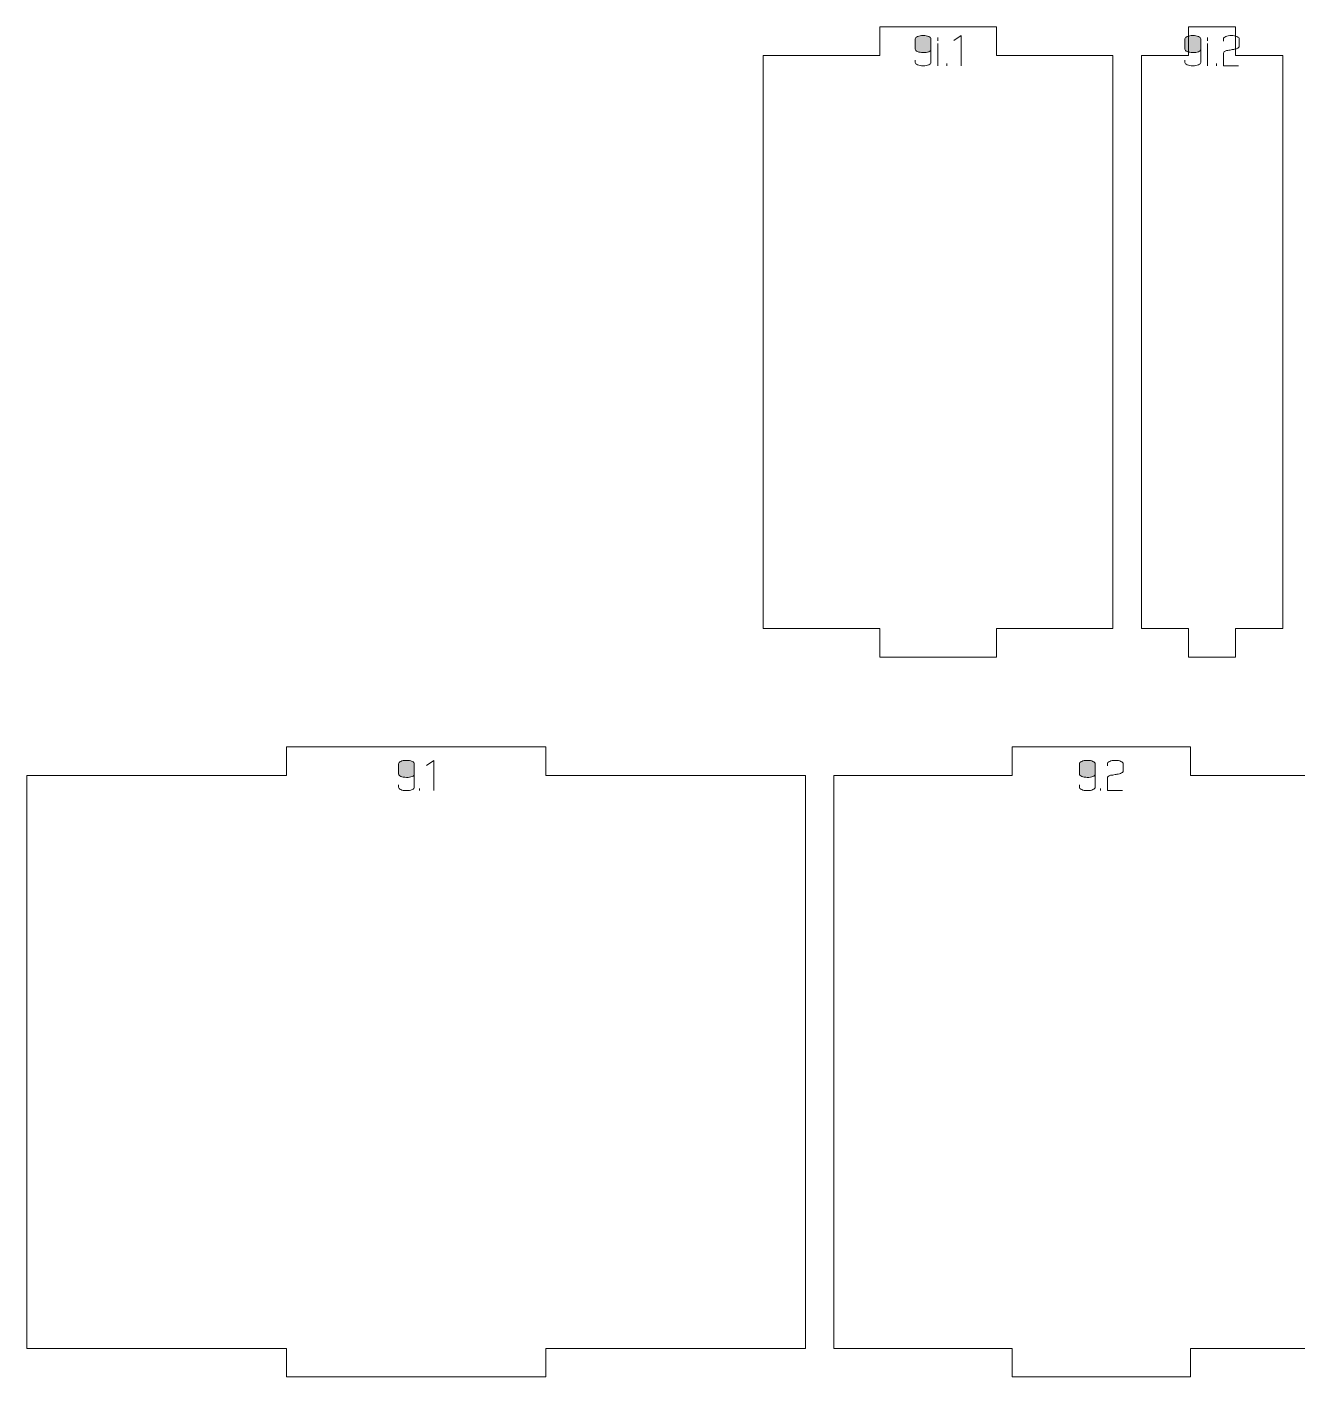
# Model space of a CAD drawing. Header units: centimetres. Extents: x -158 to 228, y -202 to 254.
# Drawn here: x 59.74 to 73.05, y -171.81 to -157.66 of the extents above; entities that cross this region are included whole.
import ezdxf

# ---------------------------------------------------------------- set-up
doc = ezdxf.new("R2010")
doc.units = ezdxf.units.CM
doc.header["$MEASUREMENT"] = 0
doc.layers.add('Capa 1', color=7, linetype='Continuous')

msp = doc.modelspace()

# ---------------------------------------------------------------- hatches: boundary and pattern name
at = {"layer": 'Capa 1', "true_color": 0x3e4095}
h = msp.add_hatch(color=175, dxfattribs=at)
edge = h.paths.add_edge_path()
edge.add_spline(control_points=[(69.04993, -157.89758), (69.04993, -157.90736), (69.0578, -157.91569), (69.07355, -157.92257), (69.08929, -157.92945), (69.10894, -157.93289), (69.13248, -157.93289), (69.15572, -157.9335), (69.17528, -157.93067), (69.19118, -157.92441), (69.20708, -157.91814), (69.21503, -157.90919), (69.21503, -157.89758), (69.21503, -157.89758), (69.21503, -157.79026), (69.21503, -157.79026), (69.21503, -157.78048), (69.20716, -157.77215), (69.19141, -157.76527), (69.17567, -157.75839), (69.15602, -157.75495), (69.13248, -157.75495), (69.10894, -157.75495), (69.08929, -157.75839), (69.07355, -157.76527), (69.0578, -157.77215), (69.04993, -157.78048), (69.04993, -157.79026), (69.04993, -157.79026), (69.04993, -157.89758), (69.04993, -157.89758)], knot_values=[0, 0, 0, 0, 0.1, 0.1, 0.1, 0.2, 0.2, 0.2, 0.3, 0.3, 0.3, 0.4, 0.4, 0.4, 0.5, 0.5, 0.5, 0.6, 0.6, 0.6, 0.7, 0.7, 0.7, 0.8, 0.8, 0.8, 0.9, 0.9, 0.9, 1, 1, 1, 1], degree=3, periodic=1)
h = msp.add_hatch(color=175, dxfattribs=at)
edge = h.paths.add_edge_path()
edge.add_spline(control_points=[(69.13248, -158.07139), (69.10894, -158.07139), (69.08929, -158.06795), (69.07355, -158.06107), (69.0578, -158.05419), (69.04993, -158.04586), (69.04993, -158.03608), (69.04993, -158.03608), (69.04993, -158.01085), (69.04993, -158.01085), (69.04993, -158.01085), (69.04993, -158.03608), (69.04993, -158.03608), (69.04993, -158.04586), (69.0578, -158.05419), (69.07355, -158.06107), (69.08929, -158.06795), (69.10894, -158.07139), (69.13248, -158.07139), (69.15602, -158.07139), (69.17567, -158.06795), (69.19141, -158.06107), (69.20716, -158.05419), (69.21503, -158.04586), (69.21503, -158.03608), (69.21503, -158.03608), (69.21503, -157.89758), (69.21503, -157.89758), (69.21503, -157.90919), (69.20708, -157.91814), (69.19118, -157.92441), (69.17528, -157.93067), (69.15572, -157.9335), (69.13248, -157.93289), (69.10894, -157.93289), (69.08929, -157.92945), (69.07355, -157.92257), (69.0578, -157.91569), (69.04993, -157.90736), (69.04993, -157.89758), (69.04993, -157.89758), (69.04993, -157.79026), (69.04993, -157.79026), (69.04993, -157.78048), (69.0578, -157.77215), (69.07355, -157.76527), (69.08929, -157.75839), (69.10894, -157.75495), (69.13248, -157.75495), (69.15602, -157.75495), (69.17567, -157.75839), (69.19141, -157.76527), (69.20716, -157.77215), (69.21503, -157.78048), (69.21503, -157.79026), (69.21503, -157.79026), (69.21503, -157.89758), (69.21503, -157.89758), (69.21503, -157.89758), (69.21503, -158.03608), (69.21503, -158.03608), (69.21503, -158.04586), (69.20716, -158.05419), (69.19141, -158.06107), (69.17567, -158.06795), (69.15602, -158.07139), (69.13248, -158.07139)], knot_values=[0, 0, 0, 0, 0.04545455, 0.04545455, 0.04545455, 0.09090909, 0.09090909, 0.09090909, 0.13636364, 0.13636364, 0.13636364, 0.18181818, 0.18181818, 0.18181818, 0.22727273, 0.22727273, 0.22727273, 0.27272727, 0.27272727, 0.27272727, 0.31818182, 0.31818182, 0.31818182, 0.36363636, 0.36363636, 0.36363636, 0.40909091, 0.40909091, 0.40909091, 0.45454545, 0.45454545, 0.45454545, 0.5, 0.5, 0.5, 0.54545455, 0.54545455, 0.54545455, 0.59090909, 0.59090909, 0.59090909, 0.63636364, 0.63636364, 0.63636364, 0.68181818, 0.68181818, 0.68181818, 0.72727273, 0.72727273, 0.72727273, 0.77272727, 0.77272727, 0.77272727, 0.81818182, 0.81818182, 0.81818182, 0.86363636, 0.86363636, 0.86363636, 0.90909091, 0.90909091, 0.90909091, 0.95454545, 0.95454545, 0.95454545, 1, 1, 1, 1], degree=3, periodic=1)
h = msp.add_hatch(color=175, dxfattribs=at)
edge = h.paths.add_edge_path()
edge.add_spline(control_points=[(69.28519, -157.80861), (69.28519, -157.80861), (69.28565, -157.77605), (69.28565, -157.77605), (69.28565, -157.77605), (69.28519, -157.80861), (69.28519, -157.80861)], knot_values=[0, 0, 0, 0, 0.5, 0.5, 0.5, 1, 1, 1, 1], degree=3, periodic=1)
h = msp.add_hatch(color=175, dxfattribs=at)
edge = h.paths.add_edge_path()
edge.add_spline(control_points=[(69.52964, -157.75449), (69.52964, -157.75449), (69.45351, -157.80723), (69.45351, -157.80723), (69.45351, -157.80723), (69.52964, -157.75449), (69.52964, -157.75449), (69.52964, -157.75449), (69.52964, -158.07139), (69.52964, -158.07139), (69.52964, -158.07139), (69.52964, -157.75449), (69.52964, -157.75449)], knot_values=[0, 0, 0, 0, 0.25, 0.25, 0.25, 0.5, 0.5, 0.5, 0.75, 0.75, 0.75, 1, 1, 1, 1], degree=3, periodic=1)
h = msp.add_hatch(color=175, dxfattribs=at)
edge = h.paths.add_edge_path()
edge.add_spline(control_points=[(71.87708, -157.89758), (71.87708, -157.90736), (71.88495, -157.91569), (71.9007, -157.92257), (71.91644, -157.92945), (71.93609, -157.93289), (71.95963, -157.93289), (71.98287, -157.9335), (72.00243, -157.93067), (72.01833, -157.92441), (72.03423, -157.91814), (72.04218, -157.90919), (72.04218, -157.89758), (72.04218, -157.89758), (72.04218, -157.79026), (72.04218, -157.79026), (72.04218, -157.78048), (72.03431, -157.77215), (72.01856, -157.76527), (72.00282, -157.75839), (71.98317, -157.75495), (71.95963, -157.75495), (71.93609, -157.75495), (71.91644, -157.75839), (71.9007, -157.76527), (71.88495, -157.77215), (71.87708, -157.78048), (71.87708, -157.79026), (71.87708, -157.79026), (71.87708, -157.89758), (71.87708, -157.89758)], knot_values=[0, 0, 0, 0, 0.1, 0.1, 0.1, 0.2, 0.2, 0.2, 0.3, 0.3, 0.3, 0.4, 0.4, 0.4, 0.5, 0.5, 0.5, 0.6, 0.6, 0.6, 0.7, 0.7, 0.7, 0.8, 0.8, 0.8, 0.9, 0.9, 0.9, 1, 1, 1, 1], degree=3, periodic=1)
h = msp.add_hatch(color=175, dxfattribs=at)
edge = h.paths.add_edge_path()
edge.add_spline(control_points=[(71.95963, -158.07139), (71.93609, -158.07139), (71.91644, -158.06795), (71.9007, -158.06107), (71.88495, -158.05419), (71.87708, -158.04586), (71.87708, -158.03608), (71.87708, -158.03608), (71.87708, -158.01085), (71.87708, -158.01085), (71.87708, -158.01085), (71.87708, -158.03608), (71.87708, -158.03608), (71.87708, -158.04586), (71.88495, -158.05419), (71.9007, -158.06107), (71.91644, -158.06795), (71.93609, -158.07139), (71.95963, -158.07139), (71.98317, -158.07139), (72.00282, -158.06795), (72.01856, -158.06107), (72.03431, -158.05419), (72.04218, -158.04586), (72.04218, -158.03608), (72.04218, -158.03608), (72.04218, -157.89758), (72.04218, -157.89758), (72.04218, -157.90919), (72.03423, -157.91814), (72.01833, -157.92441), (72.00243, -157.93067), (71.98287, -157.9335), (71.95963, -157.93289), (71.93609, -157.93289), (71.91644, -157.92945), (71.9007, -157.92257), (71.88495, -157.91569), (71.87708, -157.90736), (71.87708, -157.89758), (71.87708, -157.89758), (71.87708, -157.79026), (71.87708, -157.79026), (71.87708, -157.78048), (71.88495, -157.77215), (71.9007, -157.76527), (71.91644, -157.75839), (71.93609, -157.75495), (71.95963, -157.75495), (71.98317, -157.75495), (72.00282, -157.75839), (72.01856, -157.76527), (72.03431, -157.77215), (72.04218, -157.78048), (72.04218, -157.79026), (72.04218, -157.79026), (72.04218, -157.89758), (72.04218, -157.89758), (72.04218, -157.89758), (72.04218, -158.03608), (72.04218, -158.03608), (72.04218, -158.04586), (72.03431, -158.05419), (72.01856, -158.06107), (72.00282, -158.06795), (71.98317, -158.07139), (71.95963, -158.07139)], knot_values=[0, 0, 0, 0, 0.04545455, 0.04545455, 0.04545455, 0.09090909, 0.09090909, 0.09090909, 0.13636364, 0.13636364, 0.13636364, 0.18181818, 0.18181818, 0.18181818, 0.22727273, 0.22727273, 0.22727273, 0.27272727, 0.27272727, 0.27272727, 0.31818182, 0.31818182, 0.31818182, 0.36363636, 0.36363636, 0.36363636, 0.40909091, 0.40909091, 0.40909091, 0.45454545, 0.45454545, 0.45454545, 0.5, 0.5, 0.5, 0.54545455, 0.54545455, 0.54545455, 0.59090909, 0.59090909, 0.59090909, 0.63636364, 0.63636364, 0.63636364, 0.68181818, 0.68181818, 0.68181818, 0.72727273, 0.72727273, 0.72727273, 0.77272727, 0.77272727, 0.77272727, 0.81818182, 0.81818182, 0.81818182, 0.86363636, 0.86363636, 0.86363636, 0.90909091, 0.90909091, 0.90909091, 0.95454545, 0.95454545, 0.95454545, 1, 1, 1, 1], degree=3, periodic=1)
h = msp.add_hatch(color=175, dxfattribs=at)
edge = h.paths.add_edge_path()
edge.add_spline(control_points=[(72.11234, -157.80861), (72.11234, -157.80861), (72.1128, -157.77605), (72.1128, -157.77605), (72.1128, -157.77605), (72.11234, -157.80861), (72.11234, -157.80861)], knot_values=[0, 0, 0, 0, 0.5, 0.5, 0.5, 1, 1, 1, 1], degree=3, periodic=1)
h = msp.add_hatch(color=175, dxfattribs=at)
edge = h.paths.add_edge_path()
edge.add_spline(control_points=[(72.2802, -158.07139), (72.2802, -158.07139), (72.2802, -157.93885), (72.2802, -157.93885), (72.28112, -157.92693), (72.29197, -157.91776), (72.31276, -157.91134), (72.32132, -157.91072), (72.3295, -157.90973), (72.3373, -157.90835), (72.34509, -157.90698), (72.35297, -157.90553), (72.36092, -157.904), (72.37559, -157.90155), (72.38683, -157.89956), (72.39462, -157.89804), (72.40242, -157.89651), (72.40999, -157.89452), (72.41733, -157.89207), (72.43628, -157.88504), (72.44576, -157.87602), (72.44576, -157.86502), (72.44576, -157.86502), (72.44576, -157.79026), (72.44576, -157.79026), (72.44576, -157.78048), (72.43789, -157.77215), (72.42214, -157.76527), (72.4064, -157.75839), (72.38675, -157.75495), (72.36321, -157.75495), (72.33967, -157.75495), (72.32002, -157.75839), (72.30428, -157.76527), (72.28853, -157.77215), (72.28066, -157.78048), (72.28066, -157.79026), (72.28066, -157.79026), (72.28066, -157.81273), (72.28066, -157.81273), (72.28066, -157.81273), (72.28066, -157.79026), (72.28066, -157.79026), (72.28066, -157.78048), (72.28853, -157.77215), (72.30428, -157.76527), (72.32002, -157.75839), (72.33967, -157.75495), (72.36321, -157.75495), (72.38675, -157.75495), (72.4064, -157.75839), (72.42214, -157.76527), (72.43789, -157.77215), (72.44576, -157.78048), (72.44576, -157.79026), (72.44576, -157.79026), (72.44576, -157.86502), (72.44576, -157.86502), (72.44576, -157.87602), (72.43628, -157.88504), (72.41733, -157.89207), (72.40999, -157.89452), (72.40242, -157.89651), (72.39462, -157.89804), (72.38683, -157.89956), (72.37559, -157.90155), (72.36092, -157.904), (72.35297, -157.90553), (72.34509, -157.90698), (72.3373, -157.90835), (72.3295, -157.90973), (72.32132, -157.91072), (72.31276, -157.91134), (72.29197, -157.91776), (72.28112, -157.92693), (72.2802, -157.93885), (72.2802, -157.93885), (72.2802, -158.07139), (72.2802, -158.07139), (72.2802, -158.07139), (72.43705, -158.07139), (72.43705, -158.07139), (72.43705, -158.07139), (72.2802, -158.07139), (72.2802, -158.07139)], knot_values=[0, 0, 0, 0, 0.03571429, 0.03571429, 0.03571429, 0.07142857, 0.07142857, 0.07142857, 0.10714286, 0.10714286, 0.10714286, 0.14285714, 0.14285714, 0.14285714, 0.17857143, 0.17857143, 0.17857143, 0.21428571, 0.21428571, 0.21428571, 0.25, 0.25, 0.25, 0.28571429, 0.28571429, 0.28571429, 0.32142857, 0.32142857, 0.32142857, 0.35714286, 0.35714286, 0.35714286, 0.39285714, 0.39285714, 0.39285714, 0.42857143, 0.42857143, 0.42857143, 0.46428571, 0.46428571, 0.46428571, 0.5, 0.5, 0.5, 0.53571429, 0.53571429, 0.53571429, 0.57142857, 0.57142857, 0.57142857, 0.60714286, 0.60714286, 0.60714286, 0.64285714, 0.64285714, 0.64285714, 0.67857143, 0.67857143, 0.67857143, 0.71428571, 0.71428571, 0.71428571, 0.75, 0.75, 0.75, 0.78571429, 0.78571429, 0.78571429, 0.82142857, 0.82142857, 0.82142857, 0.85714286, 0.85714286, 0.85714286, 0.89285714, 0.89285714, 0.89285714, 0.92857143, 0.92857143, 0.92857143, 0.96428571, 0.96428571, 0.96428571, 1, 1, 1, 1], degree=3, periodic=1)
h = msp.add_hatch(color=175, dxfattribs=at)
edge = h.paths.add_edge_path()
edge.add_spline(control_points=[(69.28519, -158.07139), (69.28519, -158.07139), (69.28519, -157.8375), (69.28519, -157.8375), (69.28519, -157.8375), (69.28519, -158.07139), (69.28519, -158.07139)], knot_values=[0, 0, 0, 0, 0.5, 0.5, 0.5, 1, 1, 1, 1], degree=3, periodic=1)
h = msp.add_hatch(color=175, dxfattribs=at)
edge = h.paths.add_edge_path()
edge.add_spline(control_points=[(72.11234, -158.07139), (72.11234, -158.07139), (72.11234, -157.8375), (72.11234, -157.8375), (72.11234, -157.8375), (72.11234, -158.07139), (72.11234, -158.07139)], knot_values=[0, 0, 0, 0, 0.5, 0.5, 0.5, 1, 1, 1, 1], degree=3, periodic=1)
h = msp.add_hatch(color=175, dxfattribs=at)
edge = h.paths.add_edge_path()
edge.add_spline(control_points=[(69.38013, -158.07139), (69.38013, -158.07139), (69.38013, -158.04892), (69.38013, -158.04892), (69.38013, -158.04892), (69.38013, -158.07139), (69.38013, -158.07139)], knot_values=[0, 0, 0, 0, 0.5, 0.5, 0.5, 1, 1, 1, 1], degree=3, periodic=1)
h = msp.add_hatch(color=175, dxfattribs=at)
edge = h.paths.add_edge_path()
edge.add_spline(control_points=[(72.20728, -158.07139), (72.20728, -158.07139), (72.20728, -158.04892), (72.20728, -158.04892), (72.20728, -158.04892), (72.20728, -158.07139), (72.20728, -158.07139)], knot_values=[0, 0, 0, 0, 0.5, 0.5, 0.5, 1, 1, 1, 1], degree=3, periodic=1)
h = msp.add_hatch(color=175, dxfattribs=at)
edge = h.paths.add_edge_path()
edge.add_spline(control_points=[(63.63477, -165.49039), (63.63477, -165.50017), (63.64264, -165.5085), (63.65839, -165.51538), (63.67413, -165.52226), (63.69378, -165.5257), (63.71732, -165.5257), (63.74056, -165.52631), (63.76012, -165.52348), (63.77602, -165.51722), (63.79192, -165.51095), (63.79987, -165.502), (63.79987, -165.49039), (63.79987, -165.49039), (63.79987, -165.38307), (63.79987, -165.38307), (63.79987, -165.37329), (63.792, -165.36496), (63.77625, -165.35808), (63.76051, -165.3512), (63.74086, -165.34776), (63.71732, -165.34776), (63.69378, -165.34776), (63.67413, -165.3512), (63.65839, -165.35808), (63.64264, -165.36496), (63.63477, -165.37329), (63.63477, -165.38307), (63.63477, -165.38307), (63.63477, -165.49039), (63.63477, -165.49039)], knot_values=[0, 0, 0, 0, 0.1, 0.1, 0.1, 0.2, 0.2, 0.2, 0.3, 0.3, 0.3, 0.4, 0.4, 0.4, 0.5, 0.5, 0.5, 0.6, 0.6, 0.6, 0.7, 0.7, 0.7, 0.8, 0.8, 0.8, 0.9, 0.9, 0.9, 1, 1, 1, 1], degree=3, periodic=1)
h = msp.add_hatch(color=175, dxfattribs=at)
edge = h.paths.add_edge_path()
edge.add_spline(control_points=[(63.71732, -165.6642), (63.69378, -165.6642), (63.67413, -165.66076), (63.65839, -165.65388), (63.64264, -165.647), (63.63477, -165.63867), (63.63477, -165.62889), (63.63477, -165.62889), (63.63477, -165.60366), (63.63477, -165.60366), (63.63477, -165.60366), (63.63477, -165.62889), (63.63477, -165.62889), (63.63477, -165.63867), (63.64264, -165.647), (63.65839, -165.65388), (63.67413, -165.66076), (63.69378, -165.6642), (63.71732, -165.6642), (63.74086, -165.6642), (63.76051, -165.66076), (63.77625, -165.65388), (63.792, -165.647), (63.79987, -165.63867), (63.79987, -165.62889), (63.79987, -165.62889), (63.79987, -165.49039), (63.79987, -165.49039), (63.79987, -165.502), (63.79192, -165.51095), (63.77602, -165.51722), (63.76012, -165.52348), (63.74056, -165.52631), (63.71732, -165.5257), (63.69378, -165.5257), (63.67413, -165.52226), (63.65839, -165.51538), (63.64264, -165.5085), (63.63477, -165.50017), (63.63477, -165.49039), (63.63477, -165.49039), (63.63477, -165.38307), (63.63477, -165.38307), (63.63477, -165.37329), (63.64264, -165.36496), (63.65839, -165.35808), (63.67413, -165.3512), (63.69378, -165.34776), (63.71732, -165.34776), (63.74086, -165.34776), (63.76051, -165.3512), (63.77625, -165.35808), (63.792, -165.36496), (63.79987, -165.37329), (63.79987, -165.38307), (63.79987, -165.38307), (63.79987, -165.49039), (63.79987, -165.49039), (63.79987, -165.49039), (63.79987, -165.62889), (63.79987, -165.62889), (63.79987, -165.63867), (63.792, -165.647), (63.77625, -165.65388), (63.76051, -165.66076), (63.74086, -165.6642), (63.71732, -165.6642)], knot_values=[0, 0, 0, 0, 0.04545455, 0.04545455, 0.04545455, 0.09090909, 0.09090909, 0.09090909, 0.13636364, 0.13636364, 0.13636364, 0.18181818, 0.18181818, 0.18181818, 0.22727273, 0.22727273, 0.22727273, 0.27272727, 0.27272727, 0.27272727, 0.31818182, 0.31818182, 0.31818182, 0.36363636, 0.36363636, 0.36363636, 0.40909091, 0.40909091, 0.40909091, 0.45454545, 0.45454545, 0.45454545, 0.5, 0.5, 0.5, 0.54545455, 0.54545455, 0.54545455, 0.59090909, 0.59090909, 0.59090909, 0.63636364, 0.63636364, 0.63636364, 0.68181818, 0.68181818, 0.68181818, 0.72727273, 0.72727273, 0.72727273, 0.77272727, 0.77272727, 0.77272727, 0.81818182, 0.81818182, 0.81818182, 0.86363636, 0.86363636, 0.86363636, 0.90909091, 0.90909091, 0.90909091, 0.95454545, 0.95454545, 0.95454545, 1, 1, 1, 1], degree=3, periodic=1)
h = msp.add_hatch(color=175, dxfattribs=at)
edge = h.paths.add_edge_path()
edge.add_spline(control_points=[(64.00441, -165.3473), (64.00441, -165.3473), (63.92828, -165.40004), (63.92828, -165.40004), (63.92828, -165.40004), (64.00441, -165.3473), (64.00441, -165.3473), (64.00441, -165.3473), (64.00441, -165.6642), (64.00441, -165.6642), (64.00441, -165.6642), (64.00441, -165.3473), (64.00441, -165.3473)], knot_values=[0, 0, 0, 0, 0.25, 0.25, 0.25, 0.5, 0.5, 0.5, 0.75, 0.75, 0.75, 1, 1, 1, 1], degree=3, periodic=1)
h = msp.add_hatch(color=175, dxfattribs=at)
edge = h.paths.add_edge_path()
edge.add_spline(control_points=[(70.77067, -165.49039), (70.77067, -165.50017), (70.77854, -165.5085), (70.79429, -165.51538), (70.81003, -165.52226), (70.82968, -165.5257), (70.85322, -165.5257), (70.87646, -165.52631), (70.89602, -165.52348), (70.91192, -165.51722), (70.92782, -165.51095), (70.93577, -165.502), (70.93577, -165.49039), (70.93577, -165.49039), (70.93577, -165.38307), (70.93577, -165.38307), (70.93577, -165.37329), (70.9279, -165.36496), (70.91215, -165.35808), (70.89641, -165.3512), (70.87676, -165.34776), (70.85322, -165.34776), (70.82968, -165.34776), (70.81003, -165.3512), (70.79429, -165.35808), (70.77854, -165.36496), (70.77067, -165.37329), (70.77067, -165.38307), (70.77067, -165.38307), (70.77067, -165.49039), (70.77067, -165.49039)], knot_values=[0, 0, 0, 0, 0.1, 0.1, 0.1, 0.2, 0.2, 0.2, 0.3, 0.3, 0.3, 0.4, 0.4, 0.4, 0.5, 0.5, 0.5, 0.6, 0.6, 0.6, 0.7, 0.7, 0.7, 0.8, 0.8, 0.8, 0.9, 0.9, 0.9, 1, 1, 1, 1], degree=3, periodic=1)
h = msp.add_hatch(color=175, dxfattribs=at)
edge = h.paths.add_edge_path()
edge.add_spline(control_points=[(70.85322, -165.6642), (70.82968, -165.6642), (70.81003, -165.66076), (70.79429, -165.65388), (70.77854, -165.647), (70.77067, -165.63867), (70.77067, -165.62889), (70.77067, -165.62889), (70.77067, -165.60366), (70.77067, -165.60366), (70.77067, -165.60366), (70.77067, -165.62889), (70.77067, -165.62889), (70.77067, -165.63867), (70.77854, -165.647), (70.79429, -165.65388), (70.81003, -165.66076), (70.82968, -165.6642), (70.85322, -165.6642), (70.87676, -165.6642), (70.89641, -165.66076), (70.91215, -165.65388), (70.9279, -165.647), (70.93577, -165.63867), (70.93577, -165.62889), (70.93577, -165.62889), (70.93577, -165.49039), (70.93577, -165.49039), (70.93577, -165.502), (70.92782, -165.51095), (70.91192, -165.51722), (70.89602, -165.52348), (70.87646, -165.52631), (70.85322, -165.5257), (70.82968, -165.5257), (70.81003, -165.52226), (70.79429, -165.51538), (70.77854, -165.5085), (70.77067, -165.50017), (70.77067, -165.49039), (70.77067, -165.49039), (70.77067, -165.38307), (70.77067, -165.38307), (70.77067, -165.37329), (70.77854, -165.36496), (70.79429, -165.35808), (70.81003, -165.3512), (70.82968, -165.34776), (70.85322, -165.34776), (70.87676, -165.34776), (70.89641, -165.3512), (70.91215, -165.35808), (70.9279, -165.36496), (70.93577, -165.37329), (70.93577, -165.38307), (70.93577, -165.38307), (70.93577, -165.49039), (70.93577, -165.49039), (70.93577, -165.49039), (70.93577, -165.62889), (70.93577, -165.62889), (70.93577, -165.63867), (70.9279, -165.647), (70.91215, -165.65388), (70.89641, -165.66076), (70.87676, -165.6642), (70.85322, -165.6642)], knot_values=[0, 0, 0, 0, 0.04545455, 0.04545455, 0.04545455, 0.09090909, 0.09090909, 0.09090909, 0.13636364, 0.13636364, 0.13636364, 0.18181818, 0.18181818, 0.18181818, 0.22727273, 0.22727273, 0.22727273, 0.27272727, 0.27272727, 0.27272727, 0.31818182, 0.31818182, 0.31818182, 0.36363636, 0.36363636, 0.36363636, 0.40909091, 0.40909091, 0.40909091, 0.45454545, 0.45454545, 0.45454545, 0.5, 0.5, 0.5, 0.54545455, 0.54545455, 0.54545455, 0.59090909, 0.59090909, 0.59090909, 0.63636364, 0.63636364, 0.63636364, 0.68181818, 0.68181818, 0.68181818, 0.72727273, 0.72727273, 0.72727273, 0.77272727, 0.77272727, 0.77272727, 0.81818182, 0.81818182, 0.81818182, 0.86363636, 0.86363636, 0.86363636, 0.90909091, 0.90909091, 0.90909091, 0.95454545, 0.95454545, 0.95454545, 1, 1, 1, 1], degree=3, periodic=1)
h = msp.add_hatch(color=175, dxfattribs=at)
edge = h.paths.add_edge_path()
edge.add_spline(control_points=[(71.06372, -165.6642), (71.06372, -165.6642), (71.06372, -165.53166), (71.06372, -165.53166), (71.06464, -165.51974), (71.07549, -165.51057), (71.09628, -165.50415), (71.10484, -165.50353), (71.11302, -165.50254), (71.12082, -165.50116), (71.12861, -165.49979), (71.13649, -165.49834), (71.14444, -165.49681), (71.15911, -165.49436), (71.17035, -165.49237), (71.17814, -165.49085), (71.18594, -165.48932), (71.19351, -165.48733), (71.20085, -165.48488), (71.2198, -165.47785), (71.22928, -165.46883), (71.22928, -165.45783), (71.22928, -165.45783), (71.22928, -165.38307), (71.22928, -165.38307), (71.22928, -165.37329), (71.22141, -165.36496), (71.20566, -165.35808), (71.18992, -165.3512), (71.17027, -165.34776), (71.14673, -165.34776), (71.12319, -165.34776), (71.10354, -165.3512), (71.0878, -165.35808), (71.07205, -165.36496), (71.06418, -165.37329), (71.06418, -165.38307), (71.06418, -165.38307), (71.06418, -165.40554), (71.06418, -165.40554), (71.06418, -165.40554), (71.06418, -165.38307), (71.06418, -165.38307), (71.06418, -165.37329), (71.07205, -165.36496), (71.0878, -165.35808), (71.10354, -165.3512), (71.12319, -165.34776), (71.14673, -165.34776), (71.17027, -165.34776), (71.18992, -165.3512), (71.20566, -165.35808), (71.22141, -165.36496), (71.22928, -165.37329), (71.22928, -165.38307), (71.22928, -165.38307), (71.22928, -165.45783), (71.22928, -165.45783), (71.22928, -165.46883), (71.2198, -165.47785), (71.20085, -165.48488), (71.19351, -165.48733), (71.18594, -165.48932), (71.17814, -165.49085), (71.17035, -165.49237), (71.15911, -165.49436), (71.14444, -165.49681), (71.13649, -165.49834), (71.12861, -165.49979), (71.12082, -165.50116), (71.11302, -165.50254), (71.10484, -165.50353), (71.09628, -165.50415), (71.07549, -165.51057), (71.06464, -165.51974), (71.06372, -165.53166), (71.06372, -165.53166), (71.06372, -165.6642), (71.06372, -165.6642), (71.06372, -165.6642), (71.22057, -165.6642), (71.22057, -165.6642), (71.22057, -165.6642), (71.06372, -165.6642), (71.06372, -165.6642)], knot_values=[0, 0, 0, 0, 0.03571429, 0.03571429, 0.03571429, 0.07142857, 0.07142857, 0.07142857, 0.10714286, 0.10714286, 0.10714286, 0.14285714, 0.14285714, 0.14285714, 0.17857143, 0.17857143, 0.17857143, 0.21428571, 0.21428571, 0.21428571, 0.25, 0.25, 0.25, 0.28571429, 0.28571429, 0.28571429, 0.32142857, 0.32142857, 0.32142857, 0.35714286, 0.35714286, 0.35714286, 0.39285714, 0.39285714, 0.39285714, 0.42857143, 0.42857143, 0.42857143, 0.46428571, 0.46428571, 0.46428571, 0.5, 0.5, 0.5, 0.53571429, 0.53571429, 0.53571429, 0.57142857, 0.57142857, 0.57142857, 0.60714286, 0.60714286, 0.60714286, 0.64285714, 0.64285714, 0.64285714, 0.67857143, 0.67857143, 0.67857143, 0.71428571, 0.71428571, 0.71428571, 0.75, 0.75, 0.75, 0.78571429, 0.78571429, 0.78571429, 0.82142857, 0.82142857, 0.82142857, 0.85714286, 0.85714286, 0.85714286, 0.89285714, 0.89285714, 0.89285714, 0.92857143, 0.92857143, 0.92857143, 0.96428571, 0.96428571, 0.96428571, 1, 1, 1, 1], degree=3, periodic=1)
h = msp.add_hatch(color=175, dxfattribs=at)
edge = h.paths.add_edge_path()
edge.add_spline(control_points=[(63.8549, -165.6642), (63.8549, -165.6642), (63.8549, -165.64173), (63.8549, -165.64173), (63.8549, -165.64173), (63.8549, -165.6642), (63.8549, -165.6642)], knot_values=[0, 0, 0, 0, 0.5, 0.5, 0.5, 1, 1, 1, 1], degree=3, periodic=1)
h = msp.add_hatch(color=175, dxfattribs=at)
edge = h.paths.add_edge_path()
edge.add_spline(control_points=[(70.9908, -165.6642), (70.9908, -165.6642), (70.9908, -165.64173), (70.9908, -165.64173), (70.9908, -165.64173), (70.9908, -165.6642), (70.9908, -165.6642)], knot_values=[0, 0, 0, 0, 0.5, 0.5, 0.5, 1, 1, 1, 1], degree=3, periodic=1)

# ---------------------------------------------------------------- linework, layer by layer
at = {"layer": 'Capa 1', "color": 240, "lineweight": 20}
for points in [[(67.45795, -157.96499), (67.45795, -157.96499), (67.45795, -163.96499), (67.45795, -163.96499), (67.45795, -163.96499), (68.67917, -163.96499), (68.67917, -163.96499), (68.67917, -163.96499), (68.67917, -164.26499), (68.67917, -164.26499), (68.67917, -164.26499), (69.90039, -164.26499), (69.90039, -164.26499), (69.90039, -164.26499), (69.90039, -163.96499), (69.90039, -163.96499), (69.90039, -163.96499), (71.12161, -163.96499), (71.12161, -163.96499), (71.12161, -163.96499), (71.12161, -157.96499), (71.12161, -157.96499), (71.12161, -157.96499), (69.90039, -157.96499), (69.90039, -157.96499), (69.90039, -157.96499), (69.90039, -157.66499), (69.90039, -157.66499), (69.90039, -157.66499), (68.67917, -157.66499), (68.67917, -157.66499), (68.67917, -157.66499), (68.67917, -157.96499), (68.67917, -157.96499), (68.67917, -157.96499), (67.45795, -157.96499), (67.45795, -157.96499)], [(71.42161, -157.96499), (71.42161, -157.96499), (71.42161, -163.96499), (71.42161, -163.96499), (71.42161, -163.96499), (71.91482, -163.96499), (71.91482, -163.96499), (71.91482, -163.96499), (71.91482, -164.26499), (71.91482, -164.26499), (71.91482, -164.26499), (72.40802, -164.26499), (72.40802, -164.26499), (72.40802, -164.26499), (72.40802, -163.96499), (72.40802, -163.96499), (72.40802, -163.96499), (72.90123, -163.96499), (72.90123, -163.96499), (72.90123, -163.96499), (72.90123, -157.96499), (72.90123, -157.96499), (72.90123, -157.96499), (72.40802, -157.96499), (72.40802, -157.96499), (72.40802, -157.96499), (72.40802, -157.66499), (72.40802, -157.66499), (72.40802, -157.66499), (71.91482, -157.66499), (71.91482, -157.66499), (71.91482, -157.66499), (71.91482, -157.96499), (71.91482, -157.96499), (71.91482, -157.96499), (71.42161, -157.96499), (71.42161, -157.96499)], [(59.74068, -165.507), (59.74068, -165.507), (59.74068, -171.507), (59.74068, -171.507), (59.74068, -171.507), (62.45995, -171.507), (62.45995, -171.507), (62.45995, -171.507), (62.45995, -171.807), (62.45995, -171.807), (62.45995, -171.807), (65.17923, -171.807), (65.17923, -171.807), (65.17923, -171.807), (65.17923, -171.507), (65.17923, -171.507), (65.17923, -171.507), (67.8985, -171.507), (67.8985, -171.507), (67.8985, -171.507), (67.8985, -165.507), (67.8985, -165.507), (67.8985, -165.507), (65.17923, -165.507), (65.17923, -165.507), (65.17923, -165.507), (65.17923, -165.207), (65.17923, -165.207), (65.17923, -165.207), (62.45995, -165.207), (62.45995, -165.207), (62.45995, -165.207), (62.45995, -165.507), (62.45995, -165.507), (62.45995, -165.507), (59.74068, -165.507), (59.74068, -165.507)], [(68.1985, -165.507), (68.1985, -165.507), (68.1985, -171.507), (68.1985, -171.507), (68.1985, -171.507), (70.06615, -171.507), (70.06615, -171.507), (70.06615, -171.507), (70.06615, -171.807), (70.06615, -171.807), (70.06615, -171.807), (71.9338, -171.807), (71.9338, -171.807), (71.9338, -171.807), (71.9338, -171.507), (71.9338, -171.507), (71.9338, -171.507), (73.80145, -171.507), (73.80145, -171.507), (73.80145, -171.507), (73.80145, -165.507), (73.80145, -165.507), (73.80145, -165.507), (71.9338, -165.507), (71.9338, -165.507), (71.9338, -165.507), (71.9338, -165.207), (71.9338, -165.207), (71.9338, -165.207), (70.06615, -165.207), (70.06615, -165.207), (70.06615, -165.207), (70.06615, -165.507), (70.06615, -165.507), (70.06615, -165.507), (68.1985, -165.507), (68.1985, -165.507)]]:
    msp.add_open_spline(points, degree=3, knots=[0, 0, 0, 0, 0.08333333, 0.08333333, 0.08333333, 0.16666667, 0.16666667, 0.16666667, 0.25, 0.25, 0.25, 0.33333333, 0.33333333, 0.33333333, 0.41666667, 0.41666667, 0.41666667, 0.5, 0.5, 0.5, 0.58333333, 0.58333333, 0.58333333, 0.66666667, 0.66666667, 0.66666667, 0.75, 0.75, 0.75, 0.83333333, 0.83333333, 0.83333333, 0.91666667, 0.91666667, 0.91666667, 1, 1, 1, 1], dxfattribs=at)
at = {"layer": 'Capa 1', "color": 114, "lineweight": 9}
for points, knots in [([(69.04993, -157.89758), (69.04993, -157.90736), (69.0578, -157.91569), (69.07355, -157.92257), (69.08929, -157.92945), (69.10894, -157.93289), (69.13248, -157.93289), (69.15572, -157.9335), (69.17528, -157.93067), (69.19118, -157.92441), (69.20708, -157.91814), (69.21503, -157.90919), (69.21503, -157.89758), (69.21503, -157.89758), (69.21503, -157.79026), (69.21503, -157.79026), (69.21503, -157.78048), (69.20716, -157.77215), (69.19141, -157.76527), (69.17567, -157.75839), (69.15602, -157.75495), (69.13248, -157.75495), (69.10894, -157.75495), (69.08929, -157.75839), (69.07355, -157.76527), (69.0578, -157.77215), (69.04993, -157.78048), (69.04993, -157.79026), (69.04993, -157.79026), (69.04993, -157.89758), (69.04993, -157.89758)], [0, 0, 0, 0, 0.1, 0.1, 0.1, 0.2, 0.2, 0.2, 0.3, 0.3, 0.3, 0.4, 0.4, 0.4, 0.5, 0.5, 0.5, 0.6, 0.6, 0.6, 0.7, 0.7, 0.7, 0.8, 0.8, 0.8, 0.9, 0.9, 0.9, 1, 1, 1, 1]), ([(69.13248, -158.07139), (69.10894, -158.07139), (69.08929, -158.06795), (69.07355, -158.06107), (69.0578, -158.05419), (69.04993, -158.04586), (69.04993, -158.03608), (69.04993, -158.03608), (69.04993, -158.01085), (69.04993, -158.01085), (69.04993, -158.01085), (69.04993, -158.03608), (69.04993, -158.03608), (69.04993, -158.04586), (69.0578, -158.05419), (69.07355, -158.06107), (69.08929, -158.06795), (69.10894, -158.07139), (69.13248, -158.07139), (69.15602, -158.07139), (69.17567, -158.06795), (69.19141, -158.06107), (69.20716, -158.05419), (69.21503, -158.04586), (69.21503, -158.03608), (69.21503, -158.03608), (69.21503, -157.89758), (69.21503, -157.89758), (69.21503, -157.90919), (69.20708, -157.91814), (69.19118, -157.92441), (69.17528, -157.93067), (69.15572, -157.9335), (69.13248, -157.93289), (69.10894, -157.93289), (69.08929, -157.92945), (69.07355, -157.92257), (69.0578, -157.91569), (69.04993, -157.90736), (69.04993, -157.89758), (69.04993, -157.89758), (69.04993, -157.79026), (69.04993, -157.79026), (69.04993, -157.78048), (69.0578, -157.77215), (69.07355, -157.76527), (69.08929, -157.75839), (69.10894, -157.75495), (69.13248, -157.75495), (69.15602, -157.75495), (69.17567, -157.75839), (69.19141, -157.76527), (69.20716, -157.77215), (69.21503, -157.78048), (69.21503, -157.79026), (69.21503, -157.79026), (69.21503, -157.89758), (69.21503, -157.89758), (69.21503, -157.89758), (69.21503, -158.03608), (69.21503, -158.03608), (69.21503, -158.04586), (69.20716, -158.05419), (69.19141, -158.06107), (69.17567, -158.06795), (69.15602, -158.07139), (69.13248, -158.07139)], [0, 0, 0, 0, 0.04545455, 0.04545455, 0.04545455, 0.09090909, 0.09090909, 0.09090909, 0.13636364, 0.13636364, 0.13636364, 0.18181818, 0.18181818, 0.18181818, 0.22727273, 0.22727273, 0.22727273, 0.27272727, 0.27272727, 0.27272727, 0.31818182, 0.31818182, 0.31818182, 0.36363636, 0.36363636, 0.36363636, 0.40909091, 0.40909091, 0.40909091, 0.45454545, 0.45454545, 0.45454545, 0.5, 0.5, 0.5, 0.54545455, 0.54545455, 0.54545455, 0.59090909, 0.59090909, 0.59090909, 0.63636364, 0.63636364, 0.63636364, 0.68181818, 0.68181818, 0.68181818, 0.72727273, 0.72727273, 0.72727273, 0.77272727, 0.77272727, 0.77272727, 0.81818182, 0.81818182, 0.81818182, 0.86363636, 0.86363636, 0.86363636, 0.90909091, 0.90909091, 0.90909091, 0.95454545, 0.95454545, 0.95454545, 1, 1, 1, 1]), ([(69.28519, -157.80861), (69.28519, -157.80861), (69.28565, -157.77605), (69.28565, -157.77605), (69.28565, -157.77605), (69.28519, -157.80861), (69.28519, -157.80861)], [0, 0, 0, 0, 0.5, 0.5, 0.5, 1, 1, 1, 1]), ([(69.52964, -157.75449), (69.52964, -157.75449), (69.45351, -157.80723), (69.45351, -157.80723), (69.45351, -157.80723), (69.52964, -157.75449), (69.52964, -157.75449), (69.52964, -157.75449), (69.52964, -158.07139), (69.52964, -158.07139), (69.52964, -158.07139), (69.52964, -157.75449), (69.52964, -157.75449)], [0, 0, 0, 0, 0.25, 0.25, 0.25, 0.5, 0.5, 0.5, 0.75, 0.75, 0.75, 1, 1, 1, 1]), ([(71.87708, -157.89758), (71.87708, -157.90736), (71.88495, -157.91569), (71.9007, -157.92257), (71.91644, -157.92945), (71.93609, -157.93289), (71.95963, -157.93289), (71.98287, -157.9335), (72.00243, -157.93067), (72.01833, -157.92441), (72.03423, -157.91814), (72.04218, -157.90919), (72.04218, -157.89758), (72.04218, -157.89758), (72.04218, -157.79026), (72.04218, -157.79026), (72.04218, -157.78048), (72.03431, -157.77215), (72.01856, -157.76527), (72.00282, -157.75839), (71.98317, -157.75495), (71.95963, -157.75495), (71.93609, -157.75495), (71.91644, -157.75839), (71.9007, -157.76527), (71.88495, -157.77215), (71.87708, -157.78048), (71.87708, -157.79026), (71.87708, -157.79026), (71.87708, -157.89758), (71.87708, -157.89758)], [0, 0, 0, 0, 0.1, 0.1, 0.1, 0.2, 0.2, 0.2, 0.3, 0.3, 0.3, 0.4, 0.4, 0.4, 0.5, 0.5, 0.5, 0.6, 0.6, 0.6, 0.7, 0.7, 0.7, 0.8, 0.8, 0.8, 0.9, 0.9, 0.9, 1, 1, 1, 1]), ([(71.95963, -158.07139), (71.93609, -158.07139), (71.91644, -158.06795), (71.9007, -158.06107), (71.88495, -158.05419), (71.87708, -158.04586), (71.87708, -158.03608), (71.87708, -158.03608), (71.87708, -158.01085), (71.87708, -158.01085), (71.87708, -158.01085), (71.87708, -158.03608), (71.87708, -158.03608), (71.87708, -158.04586), (71.88495, -158.05419), (71.9007, -158.06107), (71.91644, -158.06795), (71.93609, -158.07139), (71.95963, -158.07139), (71.98317, -158.07139), (72.00282, -158.06795), (72.01856, -158.06107), (72.03431, -158.05419), (72.04218, -158.04586), (72.04218, -158.03608), (72.04218, -158.03608), (72.04218, -157.89758), (72.04218, -157.89758), (72.04218, -157.90919), (72.03423, -157.91814), (72.01833, -157.92441), (72.00243, -157.93067), (71.98287, -157.9335), (71.95963, -157.93289), (71.93609, -157.93289), (71.91644, -157.92945), (71.9007, -157.92257), (71.88495, -157.91569), (71.87708, -157.90736), (71.87708, -157.89758), (71.87708, -157.89758), (71.87708, -157.79026), (71.87708, -157.79026), (71.87708, -157.78048), (71.88495, -157.77215), (71.9007, -157.76527), (71.91644, -157.75839), (71.93609, -157.75495), (71.95963, -157.75495), (71.98317, -157.75495), (72.00282, -157.75839), (72.01856, -157.76527), (72.03431, -157.77215), (72.04218, -157.78048), (72.04218, -157.79026), (72.04218, -157.79026), (72.04218, -157.89758), (72.04218, -157.89758), (72.04218, -157.89758), (72.04218, -158.03608), (72.04218, -158.03608), (72.04218, -158.04586), (72.03431, -158.05419), (72.01856, -158.06107), (72.00282, -158.06795), (71.98317, -158.07139), (71.95963, -158.07139)], [0, 0, 0, 0, 0.04545455, 0.04545455, 0.04545455, 0.09090909, 0.09090909, 0.09090909, 0.13636364, 0.13636364, 0.13636364, 0.18181818, 0.18181818, 0.18181818, 0.22727273, 0.22727273, 0.22727273, 0.27272727, 0.27272727, 0.27272727, 0.31818182, 0.31818182, 0.31818182, 0.36363636, 0.36363636, 0.36363636, 0.40909091, 0.40909091, 0.40909091, 0.45454545, 0.45454545, 0.45454545, 0.5, 0.5, 0.5, 0.54545455, 0.54545455, 0.54545455, 0.59090909, 0.59090909, 0.59090909, 0.63636364, 0.63636364, 0.63636364, 0.68181818, 0.68181818, 0.68181818, 0.72727273, 0.72727273, 0.72727273, 0.77272727, 0.77272727, 0.77272727, 0.81818182, 0.81818182, 0.81818182, 0.86363636, 0.86363636, 0.86363636, 0.90909091, 0.90909091, 0.90909091, 0.95454545, 0.95454545, 0.95454545, 1, 1, 1, 1]), ([(72.11234, -157.80861), (72.11234, -157.80861), (72.1128, -157.77605), (72.1128, -157.77605), (72.1128, -157.77605), (72.11234, -157.80861), (72.11234, -157.80861)], [0, 0, 0, 0, 0.5, 0.5, 0.5, 1, 1, 1, 1]), ([(72.2802, -158.07139), (72.2802, -158.07139), (72.2802, -157.93885), (72.2802, -157.93885), (72.28112, -157.92693), (72.29197, -157.91776), (72.31276, -157.91134), (72.32132, -157.91072), (72.3295, -157.90973), (72.3373, -157.90835), (72.34509, -157.90698), (72.35297, -157.90553), (72.36092, -157.904), (72.37559, -157.90155), (72.38683, -157.89956), (72.39462, -157.89804), (72.40242, -157.89651), (72.40999, -157.89452), (72.41733, -157.89207), (72.43628, -157.88504), (72.44576, -157.87602), (72.44576, -157.86502), (72.44576, -157.86502), (72.44576, -157.79026), (72.44576, -157.79026), (72.44576, -157.78048), (72.43789, -157.77215), (72.42214, -157.76527), (72.4064, -157.75839), (72.38675, -157.75495), (72.36321, -157.75495), (72.33967, -157.75495), (72.32002, -157.75839), (72.30428, -157.76527), (72.28853, -157.77215), (72.28066, -157.78048), (72.28066, -157.79026), (72.28066, -157.79026), (72.28066, -157.81273), (72.28066, -157.81273), (72.28066, -157.81273), (72.28066, -157.79026), (72.28066, -157.79026), (72.28066, -157.78048), (72.28853, -157.77215), (72.30428, -157.76527), (72.32002, -157.75839), (72.33967, -157.75495), (72.36321, -157.75495), (72.38675, -157.75495), (72.4064, -157.75839), (72.42214, -157.76527), (72.43789, -157.77215), (72.44576, -157.78048), (72.44576, -157.79026), (72.44576, -157.79026), (72.44576, -157.86502), (72.44576, -157.86502), (72.44576, -157.87602), (72.43628, -157.88504), (72.41733, -157.89207), (72.40999, -157.89452), (72.40242, -157.89651), (72.39462, -157.89804), (72.38683, -157.89956), (72.37559, -157.90155), (72.36092, -157.904), (72.35297, -157.90553), (72.34509, -157.90698), (72.3373, -157.90835), (72.3295, -157.90973), (72.32132, -157.91072), (72.31276, -157.91134), (72.29197, -157.91776), (72.28112, -157.92693), (72.2802, -157.93885), (72.2802, -157.93885), (72.2802, -158.07139), (72.2802, -158.07139), (72.2802, -158.07139), (72.43705, -158.07139), (72.43705, -158.07139), (72.43705, -158.07139), (72.2802, -158.07139), (72.2802, -158.07139)], [0, 0, 0, 0, 0.03571429, 0.03571429, 0.03571429, 0.07142857, 0.07142857, 0.07142857, 0.10714286, 0.10714286, 0.10714286, 0.14285714, 0.14285714, 0.14285714, 0.17857143, 0.17857143, 0.17857143, 0.21428571, 0.21428571, 0.21428571, 0.25, 0.25, 0.25, 0.28571429, 0.28571429, 0.28571429, 0.32142857, 0.32142857, 0.32142857, 0.35714286, 0.35714286, 0.35714286, 0.39285714, 0.39285714, 0.39285714, 0.42857143, 0.42857143, 0.42857143, 0.46428571, 0.46428571, 0.46428571, 0.5, 0.5, 0.5, 0.53571429, 0.53571429, 0.53571429, 0.57142857, 0.57142857, 0.57142857, 0.60714286, 0.60714286, 0.60714286, 0.64285714, 0.64285714, 0.64285714, 0.67857143, 0.67857143, 0.67857143, 0.71428571, 0.71428571, 0.71428571, 0.75, 0.75, 0.75, 0.78571429, 0.78571429, 0.78571429, 0.82142857, 0.82142857, 0.82142857, 0.85714286, 0.85714286, 0.85714286, 0.89285714, 0.89285714, 0.89285714, 0.92857143, 0.92857143, 0.92857143, 0.96428571, 0.96428571, 0.96428571, 1, 1, 1, 1]), ([(69.28519, -158.07139), (69.28519, -158.07139), (69.28519, -157.8375), (69.28519, -157.8375), (69.28519, -157.8375), (69.28519, -158.07139), (69.28519, -158.07139)], [0, 0, 0, 0, 0.5, 0.5, 0.5, 1, 1, 1, 1]), ([(72.11234, -158.07139), (72.11234, -158.07139), (72.11234, -157.8375), (72.11234, -157.8375), (72.11234, -157.8375), (72.11234, -158.07139), (72.11234, -158.07139)], [0, 0, 0, 0, 0.5, 0.5, 0.5, 1, 1, 1, 1]), ([(69.38013, -158.07139), (69.38013, -158.07139), (69.38013, -158.04892), (69.38013, -158.04892), (69.38013, -158.04892), (69.38013, -158.07139), (69.38013, -158.07139)], [0, 0, 0, 0, 0.5, 0.5, 0.5, 1, 1, 1, 1]), ([(72.20728, -158.07139), (72.20728, -158.07139), (72.20728, -158.04892), (72.20728, -158.04892), (72.20728, -158.04892), (72.20728, -158.07139), (72.20728, -158.07139)], [0, 0, 0, 0, 0.5, 0.5, 0.5, 1, 1, 1, 1]), ([(63.63477, -165.49039), (63.63477, -165.50017), (63.64264, -165.5085), (63.65839, -165.51538), (63.67413, -165.52226), (63.69378, -165.5257), (63.71732, -165.5257), (63.74056, -165.52631), (63.76012, -165.52348), (63.77602, -165.51722), (63.79192, -165.51095), (63.79987, -165.502), (63.79987, -165.49039), (63.79987, -165.49039), (63.79987, -165.38307), (63.79987, -165.38307), (63.79987, -165.37329), (63.792, -165.36496), (63.77625, -165.35808), (63.76051, -165.3512), (63.74086, -165.34776), (63.71732, -165.34776), (63.69378, -165.34776), (63.67413, -165.3512), (63.65839, -165.35808), (63.64264, -165.36496), (63.63477, -165.37329), (63.63477, -165.38307), (63.63477, -165.38307), (63.63477, -165.49039), (63.63477, -165.49039)], [0, 0, 0, 0, 0.1, 0.1, 0.1, 0.2, 0.2, 0.2, 0.3, 0.3, 0.3, 0.4, 0.4, 0.4, 0.5, 0.5, 0.5, 0.6, 0.6, 0.6, 0.7, 0.7, 0.7, 0.8, 0.8, 0.8, 0.9, 0.9, 0.9, 1, 1, 1, 1]), ([(63.71732, -165.6642), (63.69378, -165.6642), (63.67413, -165.66076), (63.65839, -165.65388), (63.64264, -165.647), (63.63477, -165.63867), (63.63477, -165.62889), (63.63477, -165.62889), (63.63477, -165.60366), (63.63477, -165.60366), (63.63477, -165.60366), (63.63477, -165.62889), (63.63477, -165.62889), (63.63477, -165.63867), (63.64264, -165.647), (63.65839, -165.65388), (63.67413, -165.66076), (63.69378, -165.6642), (63.71732, -165.6642), (63.74086, -165.6642), (63.76051, -165.66076), (63.77625, -165.65388), (63.792, -165.647), (63.79987, -165.63867), (63.79987, -165.62889), (63.79987, -165.62889), (63.79987, -165.49039), (63.79987, -165.49039), (63.79987, -165.502), (63.79192, -165.51095), (63.77602, -165.51722), (63.76012, -165.52348), (63.74056, -165.52631), (63.71732, -165.5257), (63.69378, -165.5257), (63.67413, -165.52226), (63.65839, -165.51538), (63.64264, -165.5085), (63.63477, -165.50017), (63.63477, -165.49039), (63.63477, -165.49039), (63.63477, -165.38307), (63.63477, -165.38307), (63.63477, -165.37329), (63.64264, -165.36496), (63.65839, -165.35808), (63.67413, -165.3512), (63.69378, -165.34776), (63.71732, -165.34776), (63.74086, -165.34776), (63.76051, -165.3512), (63.77625, -165.35808), (63.792, -165.36496), (63.79987, -165.37329), (63.79987, -165.38307), (63.79987, -165.38307), (63.79987, -165.49039), (63.79987, -165.49039), (63.79987, -165.49039), (63.79987, -165.62889), (63.79987, -165.62889), (63.79987, -165.63867), (63.792, -165.647), (63.77625, -165.65388), (63.76051, -165.66076), (63.74086, -165.6642), (63.71732, -165.6642)], [0, 0, 0, 0, 0.04545455, 0.04545455, 0.04545455, 0.09090909, 0.09090909, 0.09090909, 0.13636364, 0.13636364, 0.13636364, 0.18181818, 0.18181818, 0.18181818, 0.22727273, 0.22727273, 0.22727273, 0.27272727, 0.27272727, 0.27272727, 0.31818182, 0.31818182, 0.31818182, 0.36363636, 0.36363636, 0.36363636, 0.40909091, 0.40909091, 0.40909091, 0.45454545, 0.45454545, 0.45454545, 0.5, 0.5, 0.5, 0.54545455, 0.54545455, 0.54545455, 0.59090909, 0.59090909, 0.59090909, 0.63636364, 0.63636364, 0.63636364, 0.68181818, 0.68181818, 0.68181818, 0.72727273, 0.72727273, 0.72727273, 0.77272727, 0.77272727, 0.77272727, 0.81818182, 0.81818182, 0.81818182, 0.86363636, 0.86363636, 0.86363636, 0.90909091, 0.90909091, 0.90909091, 0.95454545, 0.95454545, 0.95454545, 1, 1, 1, 1]), ([(64.00441, -165.3473), (64.00441, -165.3473), (63.92828, -165.40004), (63.92828, -165.40004), (63.92828, -165.40004), (64.00441, -165.3473), (64.00441, -165.3473), (64.00441, -165.3473), (64.00441, -165.6642), (64.00441, -165.6642), (64.00441, -165.6642), (64.00441, -165.3473), (64.00441, -165.3473)], [0, 0, 0, 0, 0.25, 0.25, 0.25, 0.5, 0.5, 0.5, 0.75, 0.75, 0.75, 1, 1, 1, 1]), ([(70.77067, -165.49039), (70.77067, -165.50017), (70.77854, -165.5085), (70.79429, -165.51538), (70.81003, -165.52226), (70.82968, -165.5257), (70.85322, -165.5257), (70.87646, -165.52631), (70.89602, -165.52348), (70.91192, -165.51722), (70.92782, -165.51095), (70.93577, -165.502), (70.93577, -165.49039), (70.93577, -165.49039), (70.93577, -165.38307), (70.93577, -165.38307), (70.93577, -165.37329), (70.9279, -165.36496), (70.91215, -165.35808), (70.89641, -165.3512), (70.87676, -165.34776), (70.85322, -165.34776), (70.82968, -165.34776), (70.81003, -165.3512), (70.79429, -165.35808), (70.77854, -165.36496), (70.77067, -165.37329), (70.77067, -165.38307), (70.77067, -165.38307), (70.77067, -165.49039), (70.77067, -165.49039)], [0, 0, 0, 0, 0.1, 0.1, 0.1, 0.2, 0.2, 0.2, 0.3, 0.3, 0.3, 0.4, 0.4, 0.4, 0.5, 0.5, 0.5, 0.6, 0.6, 0.6, 0.7, 0.7, 0.7, 0.8, 0.8, 0.8, 0.9, 0.9, 0.9, 1, 1, 1, 1]), ([(70.85322, -165.6642), (70.82968, -165.6642), (70.81003, -165.66076), (70.79429, -165.65388), (70.77854, -165.647), (70.77067, -165.63867), (70.77067, -165.62889), (70.77067, -165.62889), (70.77067, -165.60366), (70.77067, -165.60366), (70.77067, -165.60366), (70.77067, -165.62889), (70.77067, -165.62889), (70.77067, -165.63867), (70.77854, -165.647), (70.79429, -165.65388), (70.81003, -165.66076), (70.82968, -165.6642), (70.85322, -165.6642), (70.87676, -165.6642), (70.89641, -165.66076), (70.91215, -165.65388), (70.9279, -165.647), (70.93577, -165.63867), (70.93577, -165.62889), (70.93577, -165.62889), (70.93577, -165.49039), (70.93577, -165.49039), (70.93577, -165.502), (70.92782, -165.51095), (70.91192, -165.51722), (70.89602, -165.52348), (70.87646, -165.52631), (70.85322, -165.5257), (70.82968, -165.5257), (70.81003, -165.52226), (70.79429, -165.51538), (70.77854, -165.5085), (70.77067, -165.50017), (70.77067, -165.49039), (70.77067, -165.49039), (70.77067, -165.38307), (70.77067, -165.38307), (70.77067, -165.37329), (70.77854, -165.36496), (70.79429, -165.35808), (70.81003, -165.3512), (70.82968, -165.34776), (70.85322, -165.34776), (70.87676, -165.34776), (70.89641, -165.3512), (70.91215, -165.35808), (70.9279, -165.36496), (70.93577, -165.37329), (70.93577, -165.38307), (70.93577, -165.38307), (70.93577, -165.49039), (70.93577, -165.49039), (70.93577, -165.49039), (70.93577, -165.62889), (70.93577, -165.62889), (70.93577, -165.63867), (70.9279, -165.647), (70.91215, -165.65388), (70.89641, -165.66076), (70.87676, -165.6642), (70.85322, -165.6642)], [0, 0, 0, 0, 0.04545455, 0.04545455, 0.04545455, 0.09090909, 0.09090909, 0.09090909, 0.13636364, 0.13636364, 0.13636364, 0.18181818, 0.18181818, 0.18181818, 0.22727273, 0.22727273, 0.22727273, 0.27272727, 0.27272727, 0.27272727, 0.31818182, 0.31818182, 0.31818182, 0.36363636, 0.36363636, 0.36363636, 0.40909091, 0.40909091, 0.40909091, 0.45454545, 0.45454545, 0.45454545, 0.5, 0.5, 0.5, 0.54545455, 0.54545455, 0.54545455, 0.59090909, 0.59090909, 0.59090909, 0.63636364, 0.63636364, 0.63636364, 0.68181818, 0.68181818, 0.68181818, 0.72727273, 0.72727273, 0.72727273, 0.77272727, 0.77272727, 0.77272727, 0.81818182, 0.81818182, 0.81818182, 0.86363636, 0.86363636, 0.86363636, 0.90909091, 0.90909091, 0.90909091, 0.95454545, 0.95454545, 0.95454545, 1, 1, 1, 1]), ([(71.06372, -165.6642), (71.06372, -165.6642), (71.06372, -165.53166), (71.06372, -165.53166), (71.06464, -165.51974), (71.07549, -165.51057), (71.09628, -165.50415), (71.10484, -165.50353), (71.11302, -165.50254), (71.12082, -165.50116), (71.12861, -165.49979), (71.13649, -165.49834), (71.14444, -165.49681), (71.15911, -165.49436), (71.17035, -165.49237), (71.17814, -165.49085), (71.18594, -165.48932), (71.19351, -165.48733), (71.20085, -165.48488), (71.2198, -165.47785), (71.22928, -165.46883), (71.22928, -165.45783), (71.22928, -165.45783), (71.22928, -165.38307), (71.22928, -165.38307), (71.22928, -165.37329), (71.22141, -165.36496), (71.20566, -165.35808), (71.18992, -165.3512), (71.17027, -165.34776), (71.14673, -165.34776), (71.12319, -165.34776), (71.10354, -165.3512), (71.0878, -165.35808), (71.07205, -165.36496), (71.06418, -165.37329), (71.06418, -165.38307), (71.06418, -165.38307), (71.06418, -165.40554), (71.06418, -165.40554), (71.06418, -165.40554), (71.06418, -165.38307), (71.06418, -165.38307), (71.06418, -165.37329), (71.07205, -165.36496), (71.0878, -165.35808), (71.10354, -165.3512), (71.12319, -165.34776), (71.14673, -165.34776), (71.17027, -165.34776), (71.18992, -165.3512), (71.20566, -165.35808), (71.22141, -165.36496), (71.22928, -165.37329), (71.22928, -165.38307), (71.22928, -165.38307), (71.22928, -165.45783), (71.22928, -165.45783), (71.22928, -165.46883), (71.2198, -165.47785), (71.20085, -165.48488), (71.19351, -165.48733), (71.18594, -165.48932), (71.17814, -165.49085), (71.17035, -165.49237), (71.15911, -165.49436), (71.14444, -165.49681), (71.13649, -165.49834), (71.12861, -165.49979), (71.12082, -165.50116), (71.11302, -165.50254), (71.10484, -165.50353), (71.09628, -165.50415), (71.07549, -165.51057), (71.06464, -165.51974), (71.06372, -165.53166), (71.06372, -165.53166), (71.06372, -165.6642), (71.06372, -165.6642), (71.06372, -165.6642), (71.22057, -165.6642), (71.22057, -165.6642), (71.22057, -165.6642), (71.06372, -165.6642), (71.06372, -165.6642)], [0, 0, 0, 0, 0.03571429, 0.03571429, 0.03571429, 0.07142857, 0.07142857, 0.07142857, 0.10714286, 0.10714286, 0.10714286, 0.14285714, 0.14285714, 0.14285714, 0.17857143, 0.17857143, 0.17857143, 0.21428571, 0.21428571, 0.21428571, 0.25, 0.25, 0.25, 0.28571429, 0.28571429, 0.28571429, 0.32142857, 0.32142857, 0.32142857, 0.35714286, 0.35714286, 0.35714286, 0.39285714, 0.39285714, 0.39285714, 0.42857143, 0.42857143, 0.42857143, 0.46428571, 0.46428571, 0.46428571, 0.5, 0.5, 0.5, 0.53571429, 0.53571429, 0.53571429, 0.57142857, 0.57142857, 0.57142857, 0.60714286, 0.60714286, 0.60714286, 0.64285714, 0.64285714, 0.64285714, 0.67857143, 0.67857143, 0.67857143, 0.71428571, 0.71428571, 0.71428571, 0.75, 0.75, 0.75, 0.78571429, 0.78571429, 0.78571429, 0.82142857, 0.82142857, 0.82142857, 0.85714286, 0.85714286, 0.85714286, 0.89285714, 0.89285714, 0.89285714, 0.92857143, 0.92857143, 0.92857143, 0.96428571, 0.96428571, 0.96428571, 1, 1, 1, 1]), ([(63.8549, -165.6642), (63.8549, -165.6642), (63.8549, -165.64173), (63.8549, -165.64173), (63.8549, -165.64173), (63.8549, -165.6642), (63.8549, -165.6642)], [0, 0, 0, 0, 0.5, 0.5, 0.5, 1, 1, 1, 1]), ([(70.9908, -165.6642), (70.9908, -165.6642), (70.9908, -165.64173), (70.9908, -165.64173), (70.9908, -165.64173), (70.9908, -165.6642), (70.9908, -165.6642)], [0, 0, 0, 0, 0.5, 0.5, 0.5, 1, 1, 1, 1])]:
    msp.add_open_spline(points, degree=3, knots=knots, dxfattribs=at)

doc.saveas('drawing.dxf')
